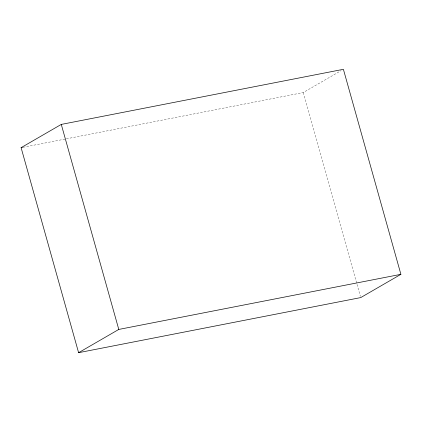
<?xml version="1.0" encoding="UTF-8"?>
<svg xmlns="http://www.w3.org/2000/svg" width="422" height="422" viewBox="0 0 422 422"><rect width="100%" height="100%" fill="white"/><g stroke="black" fill="none" stroke-linecap="round" stroke-linejoin="round"><path stroke-width="0.32" stroke-dasharray="2.11 1.58" d="M66.396 138.822L303.218 92.566L341.129 70.622M23.041 147.289L65.748 138.949M303.218 92.566L360.367 296.318"/><path stroke-width="0.63" d="M21.1 147.668L61.28 124.411L343.397 69.314L400.9 274.332L360.72 297.589L78.603 352.686L21.1 147.668L22.392 147.415M78.603 352.686L118.782 329.434L400.9 274.332M61.28 124.411L118.782 329.434"/></g></svg>
